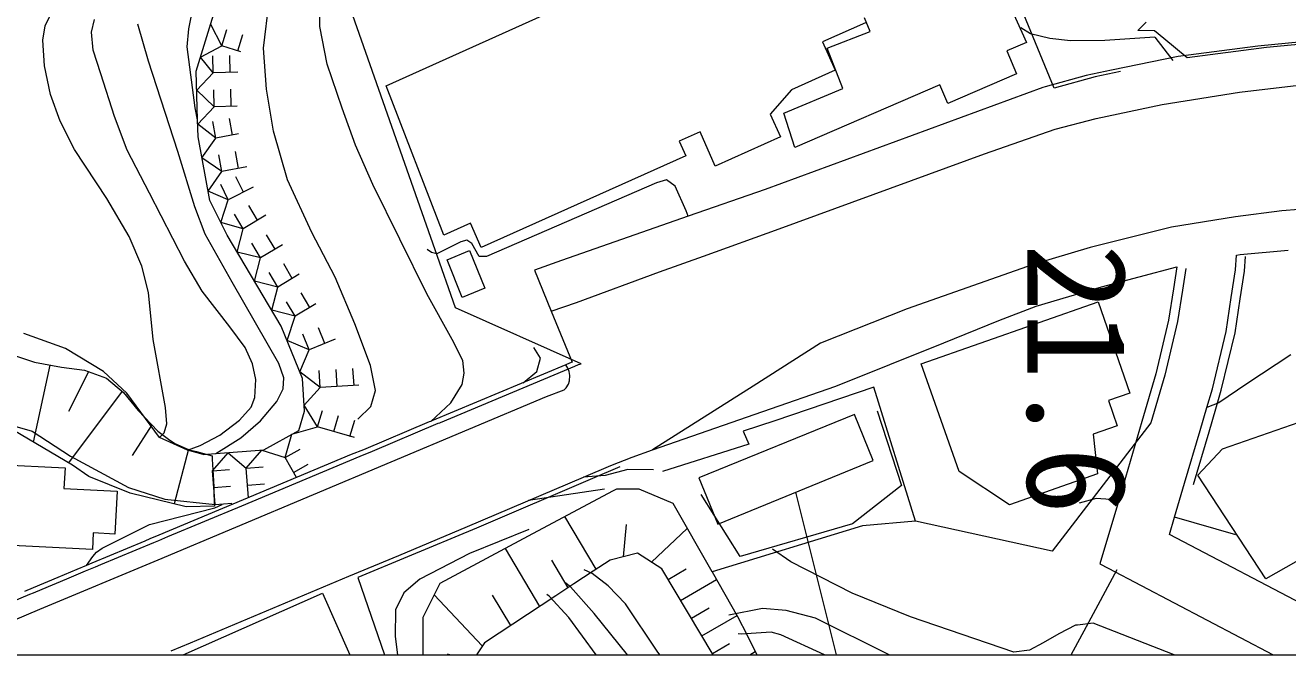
# Model space of a CAD drawing. Units: millimetres on the paper. Extents: x -1 to 831, y -18 to 611.
# Drawn here: x 471.4 to 587.7, y 11.4 to 69.4 of the extents above; entities that cross this region are included whole.
import ezdxf
from ezdxf.enums import TextEntityAlignment as Align

# ---------------------------------------------------------------- set-up
doc = ezdxf.new("R2010")
doc.units = ezdxf.units.MM
for name, color, linetype, lineweight in [('（基本）縮尺・図枠（1-800Ａ1）', 7, 'Continuous', 18), ('（配置）現況', 8, 'Continuous', 9), ('（配置）現況-文字', 8, 'Continuous', 9), ('（配置）現況-法表示', 8, 'Continuous', 18)]:
    doc.layers.add(name, color=color, linetype=linetype, lineweight=lineweight)
doc.styles.add('ＭＳ ゴシック', font='')
doc.styles.get('ＭＳ ゴシック').set_extended_font_data('MS Gothic')

msp = doc.modelspace()

# ---------------------------------------------------------------- linework, layer by layer
at = {"layer": '（基本）縮尺・図枠（1-800Ａ1）', "lineweight": 13}
msp.add_lwpolyline([(20.364, 11.381), (820.364, 11.381), (820.364, 565.381), (20.364, 565.381)], close=True, dxfattribs=at)
at = {"layer": '（配置）現況'}
for p, q in [((504.622, 63.793), (543.397, 81.218)), ((486.472, 69.031), (487.884, 76.156)), ((561.022, 73.456), (563.584, 67.768)), ((498.509, 69.256), (498.522, 72.143)), ((493.334, 67.243), (493.847, 71.543)), ((473.222, 69.318), (473.822, 70.506)), ((477.509, 68.718), (477.772, 69.881)), ((487.147, 65.143), (488.747, 70.331)), ((549.197, 68.768), (548.684, 70.043)), ((473.022, 67.993), (473.222, 69.318)), ((477.659, 67.056), (477.509, 68.718)), ((482.734, 66.043), (481.772, 69.443)), ((486.322, 67.381), (486.472, 69.031)), ((489.497, 67.456), (488.472, 69.418)), ((489.497, 67.456), (489.959, 68.968)), ((499.209, 65.768), (498.509, 69.256)), ((548.759, 69.593), (544.797, 67.831)), ((545.234, 67.256), (549.197, 68.768)), ((563.972, 68.581), (563.084, 69.118)), ((473.172, 65.606), (473.022, 67.993)), ((487.547, 66.431), (489.497, 67.456)), ((491.259, 66.906), (489.497, 67.456)), ((490.984, 67.006), (491.447, 68.493)), ((544.797, 67.831), (545.972, 65.218)), ((563.584, 67.768), (561.784, 67.006)), ((565.734, 68.143), (563.972, 68.581)), ((567.659, 67.918), (565.734, 68.143)), ((570.822, 67.943), (567.659, 67.918)), ((575.422, 68.268), (570.822, 67.943)), ((575.422, 68.268), (577.068, 66.099)), ((584.884, 67.431), (577.572, 66.481)), ((592.347, 68.181), (584.884, 67.431)), ((478.359, 64.868), (477.659, 67.056)), ((487.034, 61.743), (486.322, 67.381)), ((488.709, 64.968), (487.547, 66.431)), ((488.709, 64.968), (488.672, 66.531)), ((490.272, 65.018), (490.234, 66.581)), ((493.597, 63.456), (493.334, 67.243)), ((546.672, 63.543), (545.234, 67.256)), ((561.784, 67.006), (562.684, 64.881)), ((577.572, 66.481), (571.434, 65.218)), ((473.709, 62.993), (473.172, 65.606)), ((485.447, 57.731), (482.734, 66.043)), ((487.272, 60.643), (487.147, 65.143)), ((500.584, 61.731), (499.209, 65.768)), ((545.972, 65.218), (541.947, 63.406)), ((571.434, 65.218), (569.084, 64.731)), ((479.622, 60.956), (478.359, 64.868)), ((487.197, 63.368), (488.709, 64.968)), ((490.972, 65.043), (488.709, 64.968)), ((562.684, 64.881), (556.359, 62.156)), ((569.084, 64.731), (565.322, 63.681)), ((583.222, 63.206), (590.584, 64.081)), ((474.622, 60.531), (473.709, 62.993)), ((488.797, 61.856), (487.197, 63.368)), ((488.797, 61.856), (488.759, 63.418)), ((490.359, 61.893), (490.322, 63.456)), ((494.272, 59.593), (493.597, 63.456)), ((509.934, 50.018), (504.622, 63.793)), ((565.109, 63.618), (539.522, 54.243)), ((541.947, 63.406), (539.997, 61.168)), ((541.247, 61.268), (546.672, 63.543)), ((555.622, 63.856), (542.259, 58.093)), ((556.359, 62.156), (555.622, 63.856)), ((565.322, 63.681), (565.109, 63.618)), ((576.097, 62.056), (583.222, 63.206)), ((487.272, 60.656), (487.034, 61.743)), ((487.284, 60.243), (488.797, 61.856)), ((490.897, 61.918), (488.797, 61.856)), ((501.809, 58.318), (500.584, 61.731)), ((570.009, 60.781), (576.097, 62.056)), ((475.947, 57.918), (474.622, 60.531)), ((480.784, 57.843), (479.622, 60.956)), ((487.322, 59.093), (487.272, 60.643)), ((488.934, 58.968), (488.659, 60.506)), ((490.472, 59.243), (490.197, 60.781)), ((539.997, 61.168), (540.934, 59.081)), ((542.259, 58.093), (541.247, 61.268)), ((566.234, 59.793), (570.009, 60.781)), ((488.934, 58.968), (487.284, 60.243)), ((491.034, 59.343), (488.934, 58.968)), ((495.559, 55.106), (494.272, 59.593)), ((533.534, 59.543), (531.609, 58.693)), ((534.934, 56.393), (533.534, 59.543)), ((559.734, 57.518), (566.234, 59.793)), ((488.397, 53.231), (487.322, 59.093)), ((487.659, 57.156), (488.934, 58.968)), ((503.397, 54.706), (501.809, 58.318)), ((531.609, 58.693), (532.222, 57.343)), ((540.934, 59.081), (534.934, 56.393)), ((478.909, 53.406), (475.947, 57.918)), ((482.847, 53.881), (480.784, 57.843)), ((487.022, 52.631), (485.447, 57.731)), ((489.497, 55.893), (487.659, 57.156)), ((489.497, 55.893), (489.209, 57.431)), ((491.034, 56.168), (490.747, 57.718)), ((532.222, 57.343), (513.372, 48.893)), ((540.834, 50.606), (559.734, 57.518)), ((488.234, 54.081), (489.497, 55.893)), ((491.809, 56.318), (489.497, 55.893)), ((490.097, 53.293), (489.397, 54.706)), ((491.497, 53.993), (490.784, 55.393)), ((497.797, 50.281), (495.559, 55.106)), ((508.372, 44.618), (503.397, 54.706)), ((529.522, 54.856), (513.884, 48.056)), ((530.459, 55.106), (529.522, 54.856)), ((531.234, 54.543), (530.459, 55.106)), ((486.072, 47.631), (482.847, 53.881)), ((490.097, 53.293), (488.234, 54.081)), ((492.384, 54.443), (490.097, 53.293)), ((532.259, 52.268), (531.234, 54.543)), ((539.522, 54.243), (532.434, 51.781)), ((480.959, 49.906), (478.909, 53.406)), ((487.972, 50.106), (487.022, 52.631)), ((489.997, 50.018), (488.397, 53.231)), ((489.397, 51.206), (490.097, 53.293)), ((492.797, 51.406), (491.997, 52.756)), ((591.609, 52.631), (587.097, 52.256)), ((491.459, 50.618), (489.397, 51.206)), ((491.459, 50.618), (490.659, 51.956)), ((493.547, 51.856), (491.459, 50.618)), ((532.434, 51.781), (520.772, 47.693)), ((532.434, 51.781), (532.259, 52.268)), ((582.847, 51.706), (576.959, 50.756)), ((587.097, 52.256), (582.847, 51.706)), ((490.459, 45.693), (487.972, 50.106)), ((494.959, 41.643), (489.997, 50.018)), ((490.897, 48.468), (491.459, 50.618)), ((494.397, 48.731), (493.597, 50.068)), ((499.922, 46.156), (497.797, 50.281)), ((512.384, 51.118), (509.934, 50.018)), ((513.372, 48.893), (512.384, 51.118)), ((533.847, 48.093), (540.834, 50.606)), ((576.959, 50.756), (569.447, 48.881)), ((482.122, 47.181), (480.959, 49.906)), ((493.059, 47.943), (492.259, 49.281)), ((495.084, 49.131), (493.059, 47.943)), ((511.497, 49.406), (509.309, 48.293)), ((512.072, 49.556), (511.497, 49.406)), ((512.534, 49.243), (512.072, 49.556)), ((513.209, 48.056), (512.534, 49.243)), ((569.447, 48.881), (564.209, 47.318)), ((493.059, 47.943), (490.897, 48.468)), ((492.509, 45.781), (493.059, 47.943)), ((508.797, 48.418), (508.422, 48.718)), ((509.309, 48.293), (508.797, 48.418)), ((510.234, 47.768), (512.309, 48.606)), ((511.634, 44.281), (510.234, 47.768)), ((512.309, 48.606), (513.709, 45.131)), ((513.884, 48.056), (513.209, 48.056)), ((520.772, 47.693), (518.284, 46.793)), ((529.797, 46.643), (533.847, 48.093)), ((582.834, 46.843), (582.922, 48.181)), ((582.922, 48.181), (583.259, 48.256)), ((583.259, 48.256), (587.684, 48.656)), ((482.747, 44.731), (482.122, 47.181)), ((487.697, 44.856), (486.072, 47.631)), ((494.647, 45.243), (493.847, 46.581)), ((495.984, 46.043), (495.197, 47.381)), ((518.284, 46.793), (519.822, 43.031)), ((522.147, 43.818), (529.797, 46.643)), ((564.209, 47.318), (552.609, 43.231)), ((570.509, 45.281), (577.434, 47.093)), ((577.434, 47.093), (577.122, 45.081)), ((582.434, 44.281), (582.834, 46.843)), ((494.734, 38.193), (490.459, 45.693)), ((494.647, 45.243), (492.509, 45.781)), ((496.609, 46.418), (494.647, 45.243)), ((501.747, 41.856), (499.922, 46.156)), ((483.172, 40.418), (482.747, 44.731)), ((490.234, 41.581), (487.697, 44.856)), ((494.109, 43.106), (494.647, 45.243)), ((497.597, 43.356), (496.797, 44.706)), ((510.697, 40.418), (508.372, 44.618)), ((513.709, 45.131), (511.634, 44.281)), ((564.484, 43.493), (570.509, 45.281)), ((577.122, 45.081), (576.684, 42.206)), ((581.972, 41.156), (582.434, 44.281)), ((496.247, 42.556), (494.109, 43.106)), ((496.247, 42.556), (495.447, 43.893)), ((498.159, 43.693), (496.247, 42.556)), ((519.822, 43.031), (522.147, 43.818)), ((519.822, 43.031), (521.747, 38.318)), ((552.609, 43.231), (544.622, 40.068)), ((553.909, 38.181), (570.184, 43.881)), ((561.059, 42.156), (564.484, 43.493)), ((570.184, 43.881), (573.122, 35.481)), ((495.509, 40.331), (496.247, 42.556)), ((503.197, 38.006), (501.747, 41.856)), ((555.984, 40.106), (561.059, 42.156)), ((576.684, 42.206), (575.509, 37.268)), ((475.095, 39.598), (471.28, 40.972)), ((491.659, 39.681), (490.234, 41.581)), ((496.922, 36.831), (494.959, 41.643)), ((497.547, 39.456), (496.959, 40.906)), ((498.997, 40.056), (498.397, 41.493)), ((580.709, 35.881), (581.972, 41.156)), ((478.605, 37.462), (475.095, 39.598)), ((484.309, 34.143), (483.172, 40.418)), ((492.334, 38.181), (491.659, 39.681)), ((497.547, 39.456), (495.509, 40.331)), ((499.922, 40.443), (497.547, 39.456)), ((511.697, 38.493), (510.697, 40.418)), ((518.847, 38.706), (518.234, 39.681)), ((544.622, 40.068), (538.422, 36.131)), ((546.047, 36.131), (555.984, 40.106)), ((496.697, 37.431), (497.547, 39.456)), ((511.809, 37.318), (511.697, 38.493)), ((518.509, 37.481), (518.847, 38.706)), ((587.947, 39.018), (583.872, 36.318)), ((480.742, 35.478), (478.605, 37.462)), ((492.622, 36.718), (492.334, 38.181)), ((495.209, 36.893), (494.734, 38.193)), ((498.547, 36.006), (496.697, 37.431)), ((498.547, 36.006), (498.459, 37.568)), ((500.109, 36.093), (500.022, 37.656)), ((501.672, 36.181), (501.572, 37.743)), ((503.647, 35.731), (503.197, 38.006)), ((521.184, 38.081), (508.822, 32.918)), ((511.634, 36.281), (511.809, 37.318)), ((517.234, 36.418), (518.509, 37.481)), ((521.522, 38.231), (521.184, 38.081)), ((521.372, 37.768), (521.184, 38.081)), ((521.497, 37.456), (521.372, 37.768)), ((521.547, 37.106), (521.497, 37.456)), ((521.747, 38.318), (521.522, 38.231)), ((557.397, 28.256), (553.909, 38.181)), ((575.509, 37.268), (574.222, 32.868)), ((492.547, 35.068), (492.622, 36.718)), ((495.159, 35.881), (495.209, 36.893)), ((497.109, 33.806), (496.922, 36.831)), ((502.109, 36.206), (498.547, 36.006)), ((510.584, 34.593), (511.634, 36.281)), ((521.209, 35.956), (521.409, 36.293)), ((521.409, 36.293), (521.522, 36.618)), ((521.522, 36.618), (521.547, 37.106)), ((538.422, 36.131), (529.159, 30.243)), ((539.309, 33.781), (546.047, 36.131)), ((583.872, 36.318), (581.322, 34.568)), ((483.772, 31.381), (480.742, 35.478)), ((483.634, 20.131), (519.409, 35.156)), ((492.209, 34.193), (492.547, 35.068)), ((494.559, 34.706), (495.159, 35.881)), ((497.084, 34.356), (498.547, 36.006)), ((503.222, 34.243), (503.647, 35.731)), ((519.409, 35.156), (521.034, 35.781)), ((521.034, 35.781), (521.209, 35.956)), ((573.122, 35.481), (571.134, 34.793)), ((580.209, 34.168), (580.709, 35.881)), ((465.785, 33.799), (472.043, 31.967)), ((484.447, 32.656), (484.309, 34.143)), ((491.122, 32.993), (492.209, 34.193)), ((493.059, 32.918), (494.559, 34.706)), ((496.584, 32.031), (497.109, 33.806)), ((498.322, 32.381), (497.084, 34.356)), ((498.322, 32.381), (498.759, 33.881)), ((502.034, 33.093), (503.222, 34.243)), ((508.734, 32.868), (510.584, 34.593)), ((529.159, 30.243), (539.309, 33.781)), ((571.134, 34.793), (571.947, 32.468)), ((579.584, 32.031), (580.209, 34.168)), ((581.322, 34.568), (580.209, 34.168)), ((484.197, 31.831), (484.447, 32.656)), ((489.309, 31.593), (491.122, 32.993)), ((491.247, 31.356), (493.059, 32.918)), ((499.809, 31.931), (500.247, 33.431)), ((501.297, 31.481), (501.759, 32.981)), ((508.597, 32.831), (502.534, 30.268)), ((508.734, 32.868), (508.597, 32.831)), ((508.822, 32.918), (508.734, 32.868)), ((547.747, 33.518), (533.422, 27.668)), ((549.484, 29.281), (547.747, 33.518)), ((574.222, 32.868), (572.059, 25.493)), ((581.647, 30.331), (590.122, 33.281)), ((472.043, 31.967), (475.553, 29.678)), ((483.772, 31.381), (484.197, 31.831)), ((487.497, 30.643), (489.309, 31.593)), ((493.372, 30.243), (496.584, 32.031)), ((495.334, 29.556), (495.947, 31.693)), ((495.947, 31.693), (498.322, 32.381)), ((501.709, 31.381), (498.322, 32.381)), ((571.947, 32.468), (569.734, 31.693)), ((569.734, 31.693), (570.147, 28.031)), ((578.159, 27.181), (579.584, 32.031)), ((486.347, 30.218), (483.772, 31.381)), ((486.347, 30.218), (487.497, 30.643)), ((488.947, 29.918), (491.247, 31.356)), ((488.947, 29.918), (493.372, 30.243)), ((491.747, 28.568), (493.197, 30.231)), ((493.197, 30.231), (495.334, 29.556)), ((495.334, 29.556), (496.709, 30.306)), ((502.534, 30.268), (501.409, 29.818)), ((527.272, 29.593), (529.159, 30.243)), ((579.372, 27.918), (581.647, 30.331)), ((465.584, 29.081), (475.084, 28.581)), ((475.553, 29.678), (480.895, 26.778)), ((487.772, 29.831), (486.347, 30.218)), ((487.772, 29.831), (488.947, 29.918)), ((488.634, 28.318), (490.072, 29.993)), ((490.072, 29.993), (491.747, 28.568)), ((501.409, 29.818), (490.522, 25.243)), ((496.372, 27.693), (495.334, 29.556)), ((525.334, 28.818), (527.272, 29.593)), ((535.159, 23.418), (549.484, 29.281)), ((475.084, 28.581), (474.959, 26.706)), ((488.634, 28.318), (490.197, 28.456)), ((488.872, 25.218), (488.634, 28.318)), ((491.747, 28.568), (493.309, 28.681)), ((491.959, 25.843), (491.747, 28.568)), ((496.097, 28.181), (497.459, 28.943)), ((522.809, 27.743), (525.334, 28.818)), ((526.884, 28.431), (524.797, 27.881)), ((529.259, 28.406), (526.884, 28.431)), ((562.034, 25.181), (557.397, 28.256)), ((570.147, 28.031), (562.034, 25.181)), ((585.622, 18.381), (579.372, 27.918)), ((480.895, 26.778), (484.252, 25.71)), ((488.747, 26.781), (490.309, 26.893)), ((491.872, 27.006), (493.422, 27.118)), ((512.122, 23.181), (522.809, 27.743)), ((524.797, 27.881), (522.809, 27.743)), ((533.422, 27.668), (535.159, 23.418)), ((577.234, 24.043), (578.159, 27.181)), ((474.959, 26.706), (479.847, 26.443)), ((479.847, 26.443), (479.647, 22.493)), ((484.252, 25.71), (488.872, 25.218)), ((524.734, 26.643), (517.747, 25.581)), ((542.322, 26.356), (546.062, 11.381)), ((569.997, 25.781), (568.447, 25.356)), ((571.334, 25.693), (569.997, 25.781)), ((572.059, 25.493), (571.334, 25.693)), ((599.134, 26.043), (585.622, 18.381)), ((482.834, 23.368), (488.847, 24.906)), ((490.522, 25.243), (483.709, 22.406)), ((488.847, 24.906), (489.522, 25.218)), ((488.872, 25.218), (490.422, 25.331)), ((572.059, 25.493), (570.359, 19.756)), ((478.472, 21.193), (482.834, 23.368)), ((576.772, 22.468), (577.234, 24.043)), ((582.859, 22.418), (577.234, 24.043)), ((477.659, 22.606), (477.597, 21.068)), ((479.647, 22.493), (477.659, 22.606)), ((483.709, 22.406), (482.884, 22.043)), ((505.784, 20.531), (512.122, 23.181)), ((517.772, 22.918), (512.309, 20.706)), ((592.147, 14.393), (576.772, 22.468)), ((477.597, 21.068), (470.234, 21.443)), ((482.397, 21.843), (477.522, 19.818)), ((477.972, 20.843), (478.472, 21.193)), ((482.884, 22.043), (482.397, 21.843)), ((541.909, 19.931), (540.209, 21.093)), ((472.734, 15.568), (483.634, 20.131)), ((477.034, 19.606), (477.622, 20.418)), ((477.522, 19.818), (477.034, 19.606)), ((477.622, 20.418), (477.972, 20.843)), ((501.209, 18.618), (505.784, 20.531)), ((512.309, 20.706), (507.734, 18.356)), ((547.534, 17.068), (541.909, 19.931)), ((476.134, 19.231), (474.409, 18.506)), ((477.034, 19.606), (476.134, 19.231)), ((486.609, 12.493), (501.209, 18.618)), ((523.597, 18.856), (522.859, 19.206)), ((525.084, 17.743), (523.597, 18.856)), ((570.359, 19.756), (571.122, 19.368)), ((571.122, 19.368), (586.313, 11.381)), ((472.122, 17.556), (471.322, 17.218)), ((474.409, 18.506), (472.122, 17.556)), ((507.734, 18.356), (506.259, 17.093)), ((521.597, 17.631), (521.097, 18.031)), ((523.797, 15.168), (521.597, 17.631)), ((526.672, 16.081), (525.084, 17.743)), ((485.936, 11.381), (498.772, 17.056)), ((498.772, 17.056), (501.28, 11.381)), ((506.259, 17.093), (505.497, 15.506)), ((519.647, 16.781), (519.422, 16.931)), ((521.459, 14.818), (519.647, 16.781)), ((552.922, 14.868), (547.534, 17.068)), ((462.71, 11.381), (472.734, 15.568)), ((505.497, 15.506), (505.459, 13.056)), ((526.866, 11.381), (523.797, 15.168)), ((529.584, 11.706), (526.672, 16.081)), ((539.297, 15.656), (536.172, 15.031)), ((541.472, 15.468), (539.297, 15.656)), ((544.172, 14.743), (541.472, 15.468)), ((523.966, 11.381), (521.459, 14.818)), ((550.941, 11.381), (544.172, 14.743)), ((562.422, 11.606), (552.922, 14.868)), ((568.122, 14.106), (566.572, 13.306)), ((568.284, 14.118), (568.122, 14.106)), ((569.722, 14.281), (568.284, 14.118)), ((577.183, 11.381), (569.722, 14.281)), ((505.459, 13.056), (505.684, 11.381)), ((537.322, 13.281), (537.034, 13.306)), ((540.072, 13.456), (537.322, 13.281)), ((540.984, 13.206), (540.072, 13.456)), ((545.005, 11.381), (540.984, 13.206)), ((566.572, 13.306), (565.134, 12.493)), ((484.834, 11.756), (486.609, 12.493)), ((529.841, 11.381), (529.584, 11.706)), ((563.884, 11.806), (562.422, 11.606)), ((565.134, 12.493), (563.884, 11.806))]:
    msp.add_line(p, q, dxfattribs=at)
at = {"layer": '（配置）現況-法表示'}
for p, q in [((566.148, 63.548), (562.635, 72.123)), ((509.148, 48.661), (501.173, 71.398)), ((573.848, 68.886), (574.623, 69.636)), ((575.398, 68.848), (573.848, 68.886)), ((576.248, 68.136), (575.398, 68.848)), ((578.398, 66.348), (576.248, 68.136)), ((593.173, 68.048), (585.71, 67.298)), ((585.71, 67.298), (578.398, 66.348)), ((569.91, 64.598), (566.148, 63.548)), ((572.26, 65.086), (569.91, 64.598)), ((511.023, 43.323), (509.148, 48.661)), ((583.66, 46.711), (583.748, 48.048)), ((578.26, 46.961), (577.948, 44.948)), ((583.26, 44.148), (583.66, 46.711)), ((577.948, 44.948), (577.51, 42.073)), ((522.573, 38.186), (511.023, 43.323)), ((582.798, 41.023), (583.26, 44.148)), ((577.51, 42.073), (576.335, 37.136)), ((581.535, 35.748), (582.798, 41.023)), ((469.773, 39.148), (472.235, 38.336)), ((473.673, 38.061), (472.123, 30.973)), ((472.235, 38.336), (474.723, 37.861)), ((474.723, 37.861), (476.848, 37.586)), ((477.235, 37.448), (475.385, 33.798)), ((476.848, 37.586), (478.885, 36.848)), ((509.648, 32.786), (522.01, 37.948)), ((522.01, 37.948), (522.348, 38.098)), ((522.348, 38.098), (522.573, 38.186)), ((478.885, 36.848), (480.448, 35.536)), ((576.335, 37.136), (575.048, 32.736)), ((480.323, 35.648), (475.385, 29.061)), ((480.448, 35.536), (481.81, 33.873)), ((549.535, 36.036), (540.435, 32.936)), ((553.373, 23.686), (549.535, 36.036)), ((581.035, 34.036), (581.535, 35.748)), ((481.81, 33.873), (483.598, 31.961)), ((549.848, 33.848), (552.085, 26.961)), ((580.41, 31.898), (581.035, 34.036)), ((483.048, 32.561), (481.235, 29.736)), ((503.36, 30.136), (509.423, 32.698)), ((509.423, 32.698), (509.56, 32.736)), ((509.56, 32.736), (509.648, 32.786)), ((540.435, 32.936), (537.51, 31.961)), ((575.048, 32.736), (565.973, 20.936)), ((475.748, 28.836), (470.335, 32.036)), ((483.598, 31.961), (484.598, 31.248)), ((537.51, 31.961), (538.035, 30.761)), ((578.985, 27.048), (580.41, 31.898)), ((484.598, 31.248), (485.16, 30.848)), ((486.435, 30.311), (485.11, 25.286)), ((485.16, 30.848), (486.498, 30.261)), ((486.498, 30.261), (487.173, 30.086)), ((538.035, 30.761), (530.085, 28.273)), ((487.173, 30.086), (488.598, 29.698)), ((488.598, 29.698), (488.623, 29.386)), ((488.623, 29.386), (488.673, 28.411)), ((491.348, 25.111), (502.235, 29.686)), ((502.235, 29.686), (503.36, 30.136)), ((477.26, 27.786), (475.748, 28.836)), ((488.673, 28.411), (488.748, 26.848)), ((526.16, 28.686), (523.635, 27.611)), ((481.073, 26.273), (477.26, 27.786)), ((488.748, 26.848), (488.773, 26.336)), ((523.635, 27.611), (512.948, 23.048)), ((552.085, 26.961), (547.585, 23.436)), ((486.223, 24.998), (481.073, 26.273)), ((488.773, 26.336), (488.798, 25.436)), ((518.598, 22.786), (525.56, 26.511)), ((525.56, 26.511), (525.873, 26.673)), ((525.873, 26.673), (527.898, 26.673)), ((527.898, 26.673), (531.023, 25.336)), ((537.235, 20.423), (533.648, 26.136)), ((484.535, 22.273), (491.348, 25.111)), ((488.835, 25.061), (486.223, 24.998)), ((488.798, 25.436), (488.835, 25.061)), ((531.023, 25.336), (534.623, 19.061)), ((523.973, 19.261), (521.098, 24.111)), ((526.498, 20.398), (526.76, 23.373)), ((547.585, 23.436), (537.235, 20.423)), ((553.373, 23.686), (548.485, 23.248)), ((565.973, 20.936), (553.373, 23.686)), ((483.71, 21.911), (484.535, 22.273)), ((512.948, 23.048), (506.61, 20.398)), ((509.598, 17.961), (518.598, 22.786)), ((529.06, 19.911), (532.348, 23.023)), ((548.485, 23.248), (534.648, 19.011)), ((478.348, 19.686), (483.223, 21.711)), ((483.223, 21.711), (483.71, 21.911)), ((518.785, 15.836), (515.61, 21.173)), ((506.61, 20.398), (502.035, 18.486)), ((521.385, 17.548), (519.873, 20.098)), ((525.248, 20.086), (523.685, 19.073)), ((527.785, 20.723), (525.248, 20.086)), ((530.01, 19.298), (527.785, 20.723)), ((475.235, 18.373), (476.96, 19.098)), ((476.96, 19.098), (477.86, 19.473)), ((477.86, 19.473), (478.348, 19.686)), ((523.685, 19.073), (521.923, 17.898)), ((534.748, 11.381), (530.01, 19.298)), ((530.598, 18.323), (532.26, 19.298)), ((534.623, 19.061), (534.648, 19.011)), ((534.648, 19.011), (536.998, 14.898)), ((569.11, 13.986), (571.948, 19.236)), ((472.948, 17.423), (475.235, 18.373)), ((502.035, 18.486), (504.478, 11.381)), ((508.035, 14.836), (509.598, 17.961)), ((521.923, 17.898), (520.248, 16.798)), ((531.748, 16.386), (535.048, 18.323)), ((465.935, 14.486), (471.81, 16.961)), ((471.81, 16.961), (472.148, 17.086)), ((472.148, 17.086), (472.948, 17.423)), ((513.485, 12.211), (509.06, 16.886)), ((520.248, 16.798), (513.673, 12.473)), ((516.098, 14.073), (514.423, 16.873)), ((532.735, 14.748), (534.36, 15.711)), ((508.035, 11.381), (508.035, 14.836)), ((533.71, 13.123), (536.948, 14.998)), ((536.998, 14.898), (537.86, 13.173)), ((567.7, 11.381), (569.11, 13.986)), ((537.86, 13.173), (538.758, 11.381)), ((513.673, 12.473), (512.942, 11.381)), ((534.673, 11.511), (536.235, 12.423)), ((538.131, 11.381), (538.623, 11.673)), ((510.503, 11.381), (510.285, 11.448))]:
    msp.add_line(p, q, dxfattribs=at)

# ---------------------------------------------------------------- texts
at = {"layer": '（配置）現況-文字', "style": 'ＭＳ ゴシック'}
msp.add_text('21.6', height=9.164, rotation=270, dxfattribs=at).set_placement((560.922, 49.231), align=Align.BOTTOM_LEFT)

doc.saveas('drawing.dxf')
